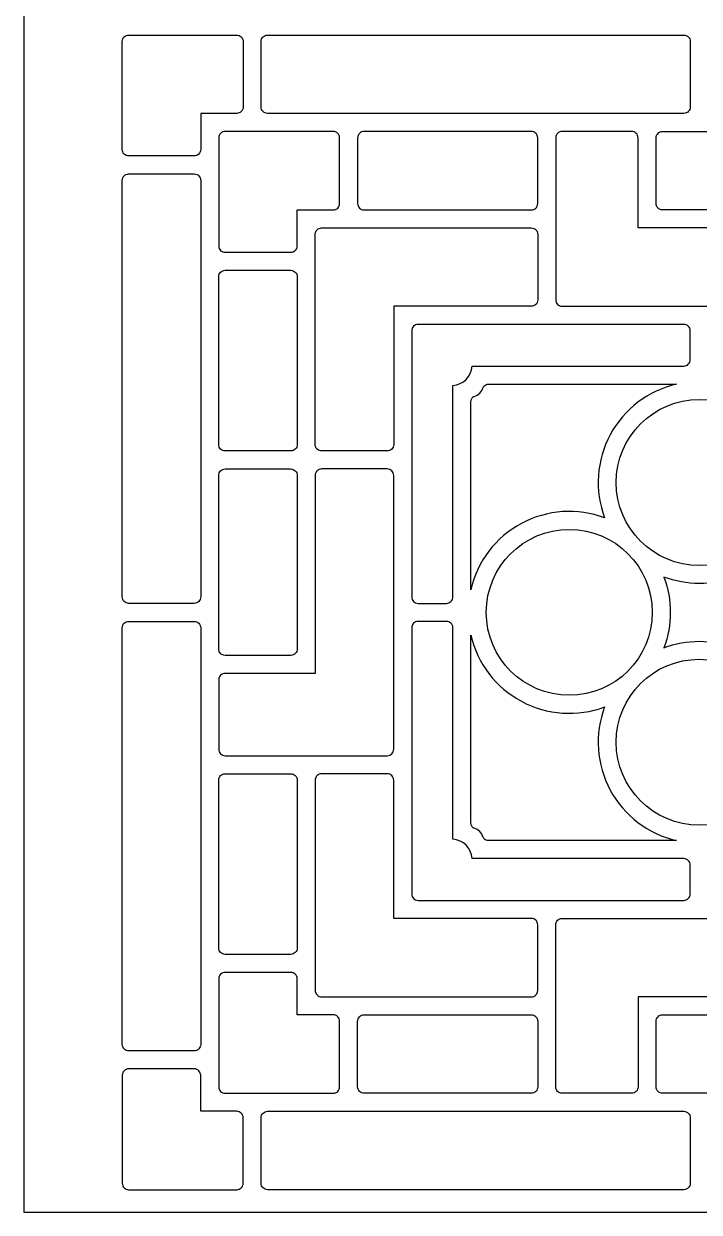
# Model space of a CAD drawing. Header units: centimetres. Extents: x -8.1 to 9.1, y -21.8 to 23.5.
# Drawn here: x -8.11 to 0.51, y -21.78 to -6.6 of the extents above; entities that cross this region are included whole.
import ezdxf

# ---------------------------------------------------------------- set-up
doc = ezdxf.new("R2010")
doc.units = ezdxf.units.CM
doc.header["$MEASUREMENT"] = 0
doc.layers.add('layer 1', color=7, linetype='Continuous')

msp = doc.modelspace()

# ---------------------------------------------------------------- linework, layer by layer
at = {"layer": 'layer 1', "color": 242}
for points, knots in [([(-8.11157, -21.78177), (-8.11157, -21.78177), (-8.11157, 23.49691), (-8.11157, 23.49691), (-8.11157, 23.49691), (-8.11157, 23.49691), (9.13276, 23.49691), (9.13276, 23.49691), (9.13276, 23.49691), (9.13276, 23.49691), (9.13276, -21.78177), (9.13276, -21.78177), (9.13276, -21.78177), (9.13276, -21.78177), (-8.11157, -21.78177), (-8.11157, -21.78177)], [0, 0, 0, 0, 0.2, 0.2, 0.2, 0.2, 0.4, 0.4, 0.4, 0.4, 0.6, 0.6, 0.6, 0.6, 1, 1, 1, 1]), ([(-6.85519, -6.82847), (-6.85519, -6.82847), (-6.85519, -8.20802), (-6.85519, -8.20802), (-6.85519, -8.20802), (-6.85519, -8.2298), (-6.84654, -8.25068), (-6.83114, -8.26608), (-6.83114, -8.26608), (-6.81574, -8.28148), (-6.79486, -8.29013), (-6.77308, -8.29013), (-6.77308, -8.29013), (-6.77308, -8.29013), (-5.9355, -8.29013), (-5.9355, -8.29013), (-5.9355, -8.29013), (-5.91372, -8.29013), (-5.89283, -8.28148), (-5.87743, -8.26608), (-5.87743, -8.26608), (-5.86203, -8.25068), (-5.85338, -8.2298), (-5.85338, -8.20802), (-5.85338, -8.20802), (-5.85338, -8.20802), (-5.85338, -7.74817), (-5.85338, -7.74817), (-5.85338, -7.74817), (-5.85338, -7.74817), (-5.39353, -7.74817), (-5.39353, -7.74817), (-5.39353, -7.74817), (-5.37175, -7.74817), (-5.35087, -7.73952), (-5.33547, -7.72412), (-5.33547, -7.72412), (-5.32007, -7.70872), (-5.31142, -7.68783), (-5.31142, -7.66605), (-5.31142, -7.66605), (-5.31142, -7.66605), (-5.31142, -6.82847), (-5.31142, -6.82847), (-5.31142, -6.82847), (-5.31142, -6.80669), (-5.32007, -6.78581), (-5.33547, -6.77041), (-5.33547, -6.77041), (-5.35087, -6.75501), (-5.37175, -6.74636), (-5.39353, -6.74636), (-5.39353, -6.74636), (-5.39353, -6.74636), (-6.77308, -6.74636), (-6.77308, -6.74636), (-6.77308, -6.74636), (-6.79486, -6.74636), (-6.81574, -6.75501), (-6.83114, -6.77041), (-6.83114, -6.77041), (-6.84654, -6.78581), (-6.85519, -6.80669), (-6.85519, -6.82847)], [0, 0, 0, 0, 0.05882353, 0.05882353, 0.05882353, 0.05882353, 0.11764706, 0.11764706, 0.11764706, 0.11764706, 0.17647059, 0.17647059, 0.17647059, 0.17647059, 0.23529412, 0.23529412, 0.23529412, 0.23529412, 0.29411765, 0.29411765, 0.29411765, 0.29411765, 0.35294118, 0.35294118, 0.35294118, 0.35294118, 0.41176471, 0.41176471, 0.41176471, 0.41176471, 0.47058824, 0.47058824, 0.47058824, 0.47058824, 0.52941176, 0.52941176, 0.52941176, 0.52941176, 0.58823529, 0.58823529, 0.58823529, 0.58823529, 0.64705882, 0.64705882, 0.64705882, 0.64705882, 0.70588235, 0.70588235, 0.70588235, 0.70588235, 0.76470588, 0.76470588, 0.76470588, 0.76470588, 0.82352941, 0.82352941, 0.82352941, 0.82352941, 0.88235294, 0.88235294, 0.88235294, 0.88235294, 1, 1, 1, 1]), ([(-5.08149, -6.82847), (-5.08149, -6.82847), (-5.08149, -7.66605), (-5.08149, -7.66605), (-5.08149, -7.66605), (-5.08149, -7.68783), (-5.07284, -7.70872), (-5.05744, -7.72412), (-5.05744, -7.72412), (-5.04204, -7.73952), (-5.02115, -7.74817), (-4.99938, -7.74817), (-4.99938, -7.74817), (-4.99938, -7.74817), (0.31352, -7.74817), (0.31352, -7.74817), (0.31352, -7.74817), (0.3353, -7.74817), (0.35618, -7.73952), (0.37158, -7.72412), (0.37158, -7.72412), (0.38698, -7.70872), (0.39564, -7.68783), (0.39564, -7.66605), (0.39564, -7.66605), (0.39564, -7.66605), (0.39564, -6.82847), (0.39564, -6.82847), (0.39564, -6.82847), (0.39564, -6.80669), (0.38698, -6.78581), (0.37158, -6.77041), (0.37158, -6.77041), (0.35618, -6.75501), (0.3353, -6.74636), (0.31352, -6.74636), (0.31352, -6.74636), (0.31352, -6.74636), (-4.99938, -6.74636), (-4.99938, -6.74636), (-4.99938, -6.74636), (-5.02115, -6.74636), (-5.04204, -6.75501), (-5.05744, -6.77041), (-5.05744, -6.77041), (-5.07284, -6.78581), (-5.08149, -6.80669), (-5.08149, -6.82847)], [0, 0, 0, 0, 0.07692308, 0.07692308, 0.07692308, 0.07692308, 0.15384615, 0.15384615, 0.15384615, 0.15384615, 0.23076923, 0.23076923, 0.23076923, 0.23076923, 0.30769231, 0.30769231, 0.30769231, 0.30769231, 0.38461538, 0.38461538, 0.38461538, 0.38461538, 0.46153846, 0.46153846, 0.46153846, 0.46153846, 0.53846154, 0.53846154, 0.53846154, 0.53846154, 0.61538462, 0.61538462, 0.61538462, 0.61538462, 0.69230769, 0.69230769, 0.69230769, 0.69230769, 0.76923077, 0.76923077, 0.76923077, 0.76923077, 0.84615385, 0.84615385, 0.84615385, 0.84615385, 1, 1, 1, 1]), ([(-4.16179, -8.97991), (-4.16179, -8.97991), (-4.62164, -8.97991), (-4.62164, -8.97991), (-4.62164, -8.97991), (-4.62164, -8.97991), (-4.62164, -9.43976), (-4.62164, -9.43976), (-4.62164, -9.43976), (-4.62164, -9.46153), (-4.63029, -9.48242), (-4.64569, -9.49782), (-4.64569, -9.49782), (-4.66109, -9.51322), (-4.68198, -9.52187), (-4.70376, -9.52187), (-4.70376, -9.52187), (-4.70376, -9.52187), (-5.54134, -9.52187), (-5.54134, -9.52187), (-5.54134, -9.52187), (-5.56312, -9.52187), (-5.58401, -9.51322), (-5.5994, -9.49782), (-5.5994, -9.49782), (-5.6148, -9.48242), (-5.62346, -9.46153), (-5.62346, -9.43976), (-5.62346, -9.43976), (-5.62346, -9.43976), (-5.62346, -8.06021), (-5.62346, -8.06021), (-5.62346, -8.06021), (-5.62346, -8.03843), (-5.6148, -8.01754), (-5.5994, -8.00214), (-5.5994, -8.00214), (-5.58401, -7.98674), (-5.56312, -7.97809), (-5.54134, -7.97809), (-5.54134, -7.97809), (-5.54134, -7.97809), (-4.16179, -7.97809), (-4.16179, -7.97809), (-4.16179, -7.97809), (-4.14001, -7.97809), (-4.11913, -7.98674), (-4.10373, -8.00214), (-4.10373, -8.00214), (-4.08833, -8.01754), (-4.07968, -8.03843), (-4.07968, -8.06021), (-4.07968, -8.06021), (-4.07968, -8.06021), (-4.07968, -8.89779), (-4.07968, -8.89779), (-4.07968, -8.89779), (-4.07968, -8.91957), (-4.08833, -8.94045), (-4.10373, -8.95585), (-4.10373, -8.95585), (-4.11913, -8.97125), (-4.14001, -8.97991), (-4.16179, -8.97991)], [0, 0, 0, 0, 0.05882353, 0.05882353, 0.05882353, 0.05882353, 0.11764706, 0.11764706, 0.11764706, 0.11764706, 0.17647059, 0.17647059, 0.17647059, 0.17647059, 0.23529412, 0.23529412, 0.23529412, 0.23529412, 0.29411765, 0.29411765, 0.29411765, 0.29411765, 0.35294118, 0.35294118, 0.35294118, 0.35294118, 0.41176471, 0.41176471, 0.41176471, 0.41176471, 0.47058824, 0.47058824, 0.47058824, 0.47058824, 0.52941176, 0.52941176, 0.52941176, 0.52941176, 0.58823529, 0.58823529, 0.58823529, 0.58823529, 0.64705882, 0.64705882, 0.64705882, 0.64705882, 0.70588235, 0.70588235, 0.70588235, 0.70588235, 0.76470588, 0.76470588, 0.76470588, 0.76470588, 0.82352941, 0.82352941, 0.82352941, 0.82352941, 0.88235294, 0.88235294, 0.88235294, 0.88235294, 1, 1, 1, 1]), ([(-1.55051, -8.89779), (-1.55051, -8.91957), (-1.55916, -8.94045), (-1.57456, -8.95585), (-1.57456, -8.95585), (-1.58996, -8.97125), (-1.61085, -8.97991), (-1.63263, -8.97991), (-1.63263, -8.97991), (-1.63263, -8.97991), (-3.76764, -8.97991), (-3.76764, -8.97991), (-3.76764, -8.97991), (-3.78942, -8.97991), (-3.8103, -8.97125), (-3.8257, -8.95585), (-3.8257, -8.95585), (-3.8411, -8.94045), (-3.84975, -8.91957), (-3.84975, -8.89779), (-3.84975, -8.89779), (-3.84975, -8.89779), (-3.84975, -8.06021), (-3.84975, -8.06021), (-3.84975, -8.06021), (-3.84975, -8.03843), (-3.8411, -8.01754), (-3.8257, -8.00214), (-3.8257, -8.00214), (-3.8103, -7.98674), (-3.78942, -7.97809), (-3.76764, -7.97809), (-3.76764, -7.97809), (-3.76764, -7.97809), (-1.63263, -7.97809), (-1.63263, -7.97809), (-1.63263, -7.97809), (-1.61085, -7.97809), (-1.58996, -7.98674), (-1.57456, -8.00214), (-1.57456, -8.00214), (-1.55916, -8.01754), (-1.55051, -8.03843), (-1.55051, -8.06021), (-1.55051, -8.06021), (-1.55051, -8.06021), (-1.55051, -8.89779), (-1.55051, -8.89779)], [0, 0, 0, 0, 0.07692308, 0.07692308, 0.07692308, 0.07692308, 0.15384615, 0.15384615, 0.15384615, 0.15384615, 0.23076923, 0.23076923, 0.23076923, 0.23076923, 0.30769231, 0.30769231, 0.30769231, 0.30769231, 0.38461538, 0.38461538, 0.38461538, 0.38461538, 0.46153846, 0.46153846, 0.46153846, 0.46153846, 0.53846154, 0.53846154, 0.53846154, 0.53846154, 0.61538462, 0.61538462, 0.61538462, 0.61538462, 0.69230769, 0.69230769, 0.69230769, 0.69230769, 0.76923077, 0.76923077, 0.76923077, 0.76923077, 0.84615385, 0.84615385, 0.84615385, 0.84615385, 1, 1, 1, 1]), ([(2.25967, -9.20983), (2.28144, -9.20983), (2.30233, -9.21848), (2.31773, -9.23388), (2.31773, -9.23388), (2.33313, -9.24928), (2.34178, -9.27017), (2.34178, -9.29195), (2.34178, -9.29195), (2.34178, -9.29195), (2.34178, -10.12953), (2.34178, -10.12953), (2.34178, -10.12953), (2.34178, -10.15131), (2.33313, -10.17219), (2.31773, -10.18759), (2.31773, -10.18759), (2.30233, -10.20299), (2.28144, -10.21164), (2.25967, -10.21164), (2.25967, -10.21164), (2.25967, -10.21164), (-1.23847, -10.21164), (-1.23847, -10.21164), (-1.23847, -10.21164), (-1.26025, -10.21164), (-1.28114, -10.20299), (-1.29653, -10.18759), (-1.29653, -10.18759), (-1.31193, -10.17219), (-1.32059, -10.15131), (-1.32059, -10.12953), (-1.32059, -10.12953), (-1.32059, -10.12953), (-1.32059, -8.06021), (-1.32059, -8.06021), (-1.32059, -8.06021), (-1.32059, -8.03843), (-1.31193, -8.01754), (-1.29653, -8.00214), (-1.29653, -8.00214), (-1.28114, -7.98674), (-1.26025, -7.97809), (-1.23847, -7.97809), (-1.23847, -7.97809), (-1.23847, -7.97809), (-0.35162, -7.97809), (-0.35162, -7.97809), (-0.35162, -7.97809), (-0.32984, -7.97809), (-0.30895, -7.98674), (-0.29355, -8.00214), (-0.29355, -8.00214), (-0.27815, -8.01754), (-0.2695, -8.03843), (-0.2695, -8.06021), (-0.2695, -8.06021), (-0.2695, -8.06021), (-0.2695, -9.20983), (-0.2695, -9.20983), (-0.2695, -9.20983), (-0.2695, -9.20983), (2.25967, -9.20983), (2.25967, -9.20983)], [0, 0, 0, 0, 0.05882353, 0.05882353, 0.05882353, 0.05882353, 0.11764706, 0.11764706, 0.11764706, 0.11764706, 0.17647059, 0.17647059, 0.17647059, 0.17647059, 0.23529412, 0.23529412, 0.23529412, 0.23529412, 0.29411765, 0.29411765, 0.29411765, 0.29411765, 0.35294118, 0.35294118, 0.35294118, 0.35294118, 0.41176471, 0.41176471, 0.41176471, 0.41176471, 0.47058824, 0.47058824, 0.47058824, 0.47058824, 0.52941176, 0.52941176, 0.52941176, 0.52941176, 0.58823529, 0.58823529, 0.58823529, 0.58823529, 0.64705882, 0.64705882, 0.64705882, 0.64705882, 0.70588235, 0.70588235, 0.70588235, 0.70588235, 0.76470588, 0.76470588, 0.76470588, 0.76470588, 0.82352941, 0.82352941, 0.82352941, 0.82352941, 0.88235294, 0.88235294, 0.88235294, 0.88235294, 1, 1, 1, 1]), ([(0.04254, -7.97809), (0.02076, -7.97809), (-0.00013, -7.98674), (-0.01553, -8.00214), (-0.01553, -8.00214), (-0.03093, -8.01754), (-0.03958, -8.03843), (-0.03958, -8.06021), (-0.03958, -8.06021), (-0.03958, -8.06021), (-0.03958, -8.89779), (-0.03958, -8.89779), (-0.03958, -8.89779), (-0.03958, -8.91957), (-0.03093, -8.94045), (-0.01553, -8.95585), (-0.01553, -8.95585), (-0.00013, -8.97125), (0.02076, -8.97991), (0.04254, -8.97991), (0.04254, -8.97991), (0.04254, -8.97991), (2.25967, -8.97991), (2.25967, -8.97991), (2.25967, -8.97991), (2.28144, -8.97991), (2.30233, -8.97125), (2.31773, -8.95585), (2.31773, -8.95585), (2.33313, -8.94045), (2.34178, -8.91957), (2.34178, -8.89779), (2.34178, -8.89779), (2.34178, -8.89779), (2.34178, -8.06021), (2.34178, -8.06021), (2.34178, -8.06021), (2.34178, -8.03843), (2.33313, -8.01754), (2.31773, -8.00214), (2.31773, -8.00214), (2.30233, -7.98674), (2.28144, -7.97809), (2.25967, -7.97809), (2.25967, -7.97809), (2.25967, -7.97809), (0.04254, -7.97809), (0.04254, -7.97809)], [0, 0, 0, 0, 0.07692308, 0.07692308, 0.07692308, 0.07692308, 0.15384615, 0.15384615, 0.15384615, 0.15384615, 0.23076923, 0.23076923, 0.23076923, 0.23076923, 0.30769231, 0.30769231, 0.30769231, 0.30769231, 0.38461538, 0.38461538, 0.38461538, 0.38461538, 0.46153846, 0.46153846, 0.46153846, 0.46153846, 0.53846154, 0.53846154, 0.53846154, 0.53846154, 0.61538462, 0.61538462, 0.61538462, 0.61538462, 0.69230769, 0.69230769, 0.69230769, 0.69230769, 0.76923077, 0.76923077, 0.76923077, 0.76923077, 0.84615385, 0.84615385, 0.84615385, 0.84615385, 1, 1, 1, 1]), ([(-6.85519, -13.92328), (-6.85519, -13.94506), (-6.84654, -13.96594), (-6.83114, -13.98134), (-6.83114, -13.98134), (-6.81574, -13.99674), (-6.79486, -14.0054), (-6.77308, -14.0054), (-6.77308, -14.0054), (-6.77308, -14.0054), (-5.9355, -14.0054), (-5.9355, -14.0054), (-5.9355, -14.0054), (-5.91372, -14.0054), (-5.89283, -13.99674), (-5.87743, -13.98134), (-5.87743, -13.98134), (-5.86203, -13.96594), (-5.85338, -13.94506), (-5.85338, -13.92328), (-5.85338, -13.92328), (-5.85338, -13.92328), (-5.85338, -8.60217), (-5.85338, -8.60217), (-5.85338, -8.60217), (-5.85338, -8.58039), (-5.86203, -8.55951), (-5.87743, -8.54411), (-5.87743, -8.54411), (-5.89283, -8.52871), (-5.91372, -8.52006), (-5.9355, -8.52006), (-5.9355, -8.52006), (-5.9355, -8.52006), (-6.77308, -8.52006), (-6.77308, -8.52006), (-6.77308, -8.52006), (-6.79486, -8.52006), (-6.81574, -8.52871), (-6.83114, -8.54411), (-6.83114, -8.54411), (-6.84654, -8.55951), (-6.85519, -8.58039), (-6.85519, -8.60217), (-6.85519, -8.60217), (-6.85519, -8.60217), (-6.85519, -13.92328), (-6.85519, -13.92328)], [0, 0, 0, 0, 0.07692308, 0.07692308, 0.07692308, 0.07692308, 0.15384615, 0.15384615, 0.15384615, 0.15384615, 0.23076923, 0.23076923, 0.23076923, 0.23076923, 0.30769231, 0.30769231, 0.30769231, 0.30769231, 0.38461538, 0.38461538, 0.38461538, 0.38461538, 0.46153846, 0.46153846, 0.46153846, 0.46153846, 0.53846154, 0.53846154, 0.53846154, 0.53846154, 0.61538462, 0.61538462, 0.61538462, 0.61538462, 0.69230769, 0.69230769, 0.69230769, 0.69230769, 0.76923077, 0.76923077, 0.76923077, 0.76923077, 0.84615385, 0.84615385, 0.84615385, 0.84615385, 1, 1, 1, 1]), ([(-1.63263, -9.20983), (-1.63263, -9.20983), (-4.3096, -9.20983), (-4.3096, -9.20983), (-4.3096, -9.20983), (-4.33138, -9.20983), (-4.35227, -9.21848), (-4.36767, -9.23388), (-4.36767, -9.23388), (-4.38307, -9.24928), (-4.39172, -9.27017), (-4.39172, -9.29195), (-4.39172, -9.29195), (-4.39172, -9.29195), (-4.39172, -11.97713), (-4.39172, -11.97713), (-4.39172, -11.97713), (-4.39172, -11.99891), (-4.38307, -12.0198), (-4.36767, -12.0352), (-4.36767, -12.0352), (-4.35227, -12.0506), (-4.33138, -12.05925), (-4.3096, -12.05925), (-4.3096, -12.05925), (-4.3096, -12.05925), (-3.47202, -12.05925), (-3.47202, -12.05925), (-3.47202, -12.05925), (-3.45024, -12.05925), (-3.42936, -12.0506), (-3.41396, -12.0352), (-3.41396, -12.0352), (-3.39856, -12.0198), (-3.3899, -11.99891), (-3.3899, -11.97713), (-3.3899, -11.97713), (-3.3899, -11.97713), (-3.3899, -10.21164), (-3.3899, -10.21164), (-3.3899, -10.21164), (-3.3899, -10.21164), (-1.63263, -10.21164), (-1.63263, -10.21164), (-1.63263, -10.21164), (-1.61085, -10.21164), (-1.58996, -10.20299), (-1.57456, -10.18759), (-1.57456, -10.18759), (-1.55916, -10.17219), (-1.55051, -10.15131), (-1.55051, -10.12953), (-1.55051, -10.12953), (-1.55051, -10.12953), (-1.55051, -9.29195), (-1.55051, -9.29195), (-1.55051, -9.29195), (-1.55051, -9.27017), (-1.55916, -9.24928), (-1.57456, -9.23388), (-1.57456, -9.23388), (-1.58996, -9.21848), (-1.61085, -9.20983), (-1.63263, -9.20983)], [0, 0, 0, 0, 0.05882353, 0.05882353, 0.05882353, 0.05882353, 0.11764706, 0.11764706, 0.11764706, 0.11764706, 0.17647059, 0.17647059, 0.17647059, 0.17647059, 0.23529412, 0.23529412, 0.23529412, 0.23529412, 0.29411765, 0.29411765, 0.29411765, 0.29411765, 0.35294118, 0.35294118, 0.35294118, 0.35294118, 0.41176471, 0.41176471, 0.41176471, 0.41176471, 0.47058824, 0.47058824, 0.47058824, 0.47058824, 0.52941176, 0.52941176, 0.52941176, 0.52941176, 0.58823529, 0.58823529, 0.58823529, 0.58823529, 0.64705882, 0.64705882, 0.64705882, 0.64705882, 0.70588235, 0.70588235, 0.70588235, 0.70588235, 0.76470588, 0.76470588, 0.76470588, 0.76470588, 0.82352941, 0.82352941, 0.82352941, 0.82352941, 0.88235294, 0.88235294, 0.88235294, 0.88235294, 1, 1, 1, 1]), ([(-5.54134, -9.7518), (-5.56312, -9.7518), (-5.58401, -9.76045), (-5.5994, -9.77585), (-5.5994, -9.77585), (-5.6148, -9.79125), (-5.62346, -9.81213), (-5.62346, -9.83391), (-5.62346, -9.83391), (-5.62346, -9.83391), (-5.62346, -11.97713), (-5.62346, -11.97713), (-5.62346, -11.97713), (-5.62346, -11.99891), (-5.6148, -12.0198), (-5.5994, -12.0352), (-5.5994, -12.0352), (-5.58401, -12.0506), (-5.56312, -12.05925), (-5.54134, -12.05925), (-5.54134, -12.05925), (-5.54134, -12.05925), (-4.70376, -12.05925), (-4.70376, -12.05925), (-4.70376, -12.05925), (-4.68198, -12.05925), (-4.66109, -12.0506), (-4.64569, -12.0352), (-4.64569, -12.0352), (-4.63029, -12.0198), (-4.62164, -11.99891), (-4.62164, -11.97713), (-4.62164, -11.97713), (-4.62164, -11.97713), (-4.62164, -9.83391), (-4.62164, -9.83391), (-4.62164, -9.83391), (-4.62164, -9.81213), (-4.63029, -9.79125), (-4.64569, -9.77585), (-4.64569, -9.77585), (-4.66109, -9.76045), (-4.68198, -9.7518), (-4.70376, -9.7518), (-4.70376, -9.7518), (-4.70376, -9.7518), (-5.54134, -9.7518), (-5.54134, -9.7518)], [0, 0, 0, 0, 0.07692308, 0.07692308, 0.07692308, 0.07692308, 0.15384615, 0.15384615, 0.15384615, 0.15384615, 0.23076923, 0.23076923, 0.23076923, 0.23076923, 0.30769231, 0.30769231, 0.30769231, 0.30769231, 0.38461538, 0.38461538, 0.38461538, 0.38461538, 0.46153846, 0.46153846, 0.46153846, 0.46153846, 0.53846154, 0.53846154, 0.53846154, 0.53846154, 0.61538462, 0.61538462, 0.61538462, 0.61538462, 0.69230769, 0.69230769, 0.69230769, 0.69230769, 0.76923077, 0.76923077, 0.76923077, 0.76923077, 0.84615385, 0.84615385, 0.84615385, 0.84615385, 1, 1, 1, 1]), ([(-2.63444, -11.22167), (-2.63444, -11.22167), (-2.63444, -13.92328), (-2.63444, -13.92328), (-2.63444, -13.92328), (-2.63444, -13.94506), (-2.64309, -13.96594), (-2.65849, -13.98134), (-2.65849, -13.98134), (-2.67389, -13.99674), (-2.69478, -14.0054), (-2.71655, -14.0054), (-2.71655, -14.0054), (-2.71655, -14.0054), (-3.07786, -14.0054), (-3.07786, -14.0054), (-3.07786, -14.0054), (-3.09964, -14.0054), (-3.12053, -13.99674), (-3.13593, -13.98134), (-3.13593, -13.98134), (-3.15133, -13.96594), (-3.15998, -13.94506), (-3.15998, -13.92328), (-3.15998, -13.92328), (-3.15998, -13.92328), (-3.15998, -10.52368), (-3.15998, -10.52368), (-3.15998, -10.52368), (-3.15998, -10.50191), (-3.15133, -10.48102), (-3.13593, -10.46562), (-3.13593, -10.46562), (-3.12053, -10.45022), (-3.09964, -10.44157), (-3.07786, -10.44157), (-3.07786, -10.44157), (-3.07786, -10.44157), (0.31352, -10.44157), (0.31352, -10.44157), (0.31352, -10.44157), (0.3353, -10.44157), (0.35618, -10.45022), (0.37158, -10.46562), (0.37158, -10.46562), (0.38698, -10.48102), (0.39564, -10.50191), (0.39564, -10.52368), (0.39564, -10.52368), (0.39564, -10.52368), (0.39564, -10.89321), (0.39564, -10.89321), (0.39564, -10.89321), (0.39564, -10.91498), (0.38698, -10.93587), (0.37158, -10.95127), (0.37158, -10.95127), (0.35618, -10.96667), (0.3353, -10.97532), (0.31352, -10.97532), (0.31352, -10.97532), (0.31352, -10.97532), (-2.38809, -10.97532), (-2.38809, -10.97532), (-2.38809, -10.97532), (-2.39659, -11.10769), (-2.50207, -11.21317), (-2.63444, -11.22167)], [0, 0, 0, 0, 0.05555556, 0.05555556, 0.05555556, 0.05555556, 0.11111111, 0.11111111, 0.11111111, 0.11111111, 0.16666667, 0.16666667, 0.16666667, 0.16666667, 0.22222222, 0.22222222, 0.22222222, 0.22222222, 0.27777778, 0.27777778, 0.27777778, 0.27777778, 0.33333333, 0.33333333, 0.33333333, 0.33333333, 0.38888889, 0.38888889, 0.38888889, 0.38888889, 0.44444444, 0.44444444, 0.44444444, 0.44444444, 0.5, 0.5, 0.5, 0.5, 0.55555556, 0.55555556, 0.55555556, 0.55555556, 0.61111111, 0.61111111, 0.61111111, 0.61111111, 0.66666667, 0.66666667, 0.66666667, 0.66666667, 0.72222222, 0.72222222, 0.72222222, 0.72222222, 0.77777778, 0.77777778, 0.77777778, 0.77777778, 0.83333333, 0.83333333, 0.83333333, 0.83333333, 0.88888889, 0.88888889, 0.88888889, 0.88888889, 1, 1, 1, 1]), ([(-2.36307, -11.36217), (-2.36803, -11.36345), (-2.37261, -11.36587), (-2.37646, -11.36924), (-2.37646, -11.36924), (-2.39429, -11.38483), (-2.40451, -11.40736), (-2.40451, -11.43105), (-2.40451, -11.43105), (-2.40451, -11.43105), (-2.40451, -13.8312), (-2.40451, -13.8312), (-2.40451, -13.8312), (-2.32123, -13.46934), (-2.08598, -13.16097), (-1.75899, -12.98504), (-1.75899, -12.98504), (-1.432, -12.8091), (-1.04503, -12.7827), (-0.69717, -12.91259), (-0.69717, -12.91259), (-0.82706, -12.56473), (-0.80066, -12.17776), (-0.62472, -11.85077), (-0.62472, -11.85077), (-0.44879, -11.52378), (-0.14042, -11.28853), (0.22144, -11.20525), (0.22144, -11.20525), (0.22144, -11.20525), (-2.17871, -11.20525), (-2.17871, -11.20525), (-2.17871, -11.20525), (-2.2024, -11.20525), (-2.22493, -11.21547), (-2.24052, -11.2333), (-2.24052, -11.2333), (-2.24389, -11.23715), (-2.24631, -11.24173), (-2.24759, -11.24669), (-2.24759, -11.24669), (-2.26226, -11.3033), (-2.30646, -11.3475), (-2.36307, -11.36217)], [0, 0, 0, 0, 0.08333333, 0.08333333, 0.08333333, 0.08333333, 0.16666667, 0.16666667, 0.16666667, 0.16666667, 0.25, 0.25, 0.25, 0.25, 0.33333333, 0.33333333, 0.33333333, 0.33333333, 0.41666667, 0.41666667, 0.41666667, 0.41666667, 0.5, 0.5, 0.5, 0.5, 0.58333333, 0.58333333, 0.58333333, 0.58333333, 0.66666667, 0.66666667, 0.66666667, 0.66666667, 0.75, 0.75, 0.75, 0.75, 0.83333333, 0.83333333, 0.83333333, 0.83333333, 1, 1, 1, 1]), ([(1.56989, -12.46162), (1.56989, -11.87659), (1.09563, -11.40232), (0.5106, -11.40232), (0.5106, -11.40232), (-0.07443, -11.40232), (-0.54869, -11.87658), (-0.5487, -12.46161), (-0.5487, -12.46161), (-0.5487, -13.04665), (-0.07444, -13.52091), (0.51059, -13.52091), (0.51059, -13.52091), (1.09563, -13.52091), (1.56989, -13.04666), (1.56989, -12.46162)], [0, 0, 0, 0, 0.2, 0.2, 0.2, 0.2, 0.4, 0.4, 0.4, 0.4, 0.6, 0.6, 0.6, 0.6, 1, 1, 1, 1]), ([(-5.62346, -14.58842), (-5.62346, -14.6102), (-5.6148, -14.63108), (-5.5994, -14.64648), (-5.5994, -14.64648), (-5.58401, -14.66188), (-5.56312, -14.67053), (-5.54134, -14.67053), (-5.54134, -14.67053), (-5.54134, -14.67053), (-4.70376, -14.67053), (-4.70376, -14.67053), (-4.70376, -14.67053), (-4.68198, -14.67053), (-4.66109, -14.66188), (-4.64569, -14.64648), (-4.64569, -14.64648), (-4.63029, -14.63108), (-4.62164, -14.6102), (-4.62164, -14.58842), (-4.62164, -14.58842), (-4.62164, -14.58842), (-4.62164, -12.37129), (-4.62164, -12.37129), (-4.62164, -12.37129), (-4.62164, -12.34951), (-4.63029, -12.32862), (-4.64569, -12.31322), (-4.64569, -12.31322), (-4.66109, -12.29783), (-4.68198, -12.28917), (-4.70376, -12.28917), (-4.70376, -12.28917), (-4.70376, -12.28917), (-5.54134, -12.28917), (-5.54134, -12.28917), (-5.54134, -12.28917), (-5.56312, -12.28917), (-5.58401, -12.29783), (-5.5994, -12.31322), (-5.5994, -12.31322), (-5.6148, -12.32862), (-5.62346, -12.34951), (-5.62346, -12.37129), (-5.62346, -12.37129), (-5.62346, -12.37129), (-5.62346, -14.58842), (-5.62346, -14.58842)], [0, 0, 0, 0, 0.07692308, 0.07692308, 0.07692308, 0.07692308, 0.15384615, 0.15384615, 0.15384615, 0.15384615, 0.23076923, 0.23076923, 0.23076923, 0.23076923, 0.30769231, 0.30769231, 0.30769231, 0.30769231, 0.38461538, 0.38461538, 0.38461538, 0.38461538, 0.46153846, 0.46153846, 0.46153846, 0.46153846, 0.53846154, 0.53846154, 0.53846154, 0.53846154, 0.61538462, 0.61538462, 0.61538462, 0.61538462, 0.69230769, 0.69230769, 0.69230769, 0.69230769, 0.76923077, 0.76923077, 0.76923077, 0.76923077, 0.84615385, 0.84615385, 0.84615385, 0.84615385, 1, 1, 1, 1]), ([(-3.47202, -15.95154), (-3.47202, -15.95154), (-5.54134, -15.95154), (-5.54134, -15.95154), (-5.54134, -15.95154), (-5.56312, -15.95154), (-5.58401, -15.94289), (-5.5994, -15.92749), (-5.5994, -15.92749), (-5.6148, -15.91209), (-5.62346, -15.8912), (-5.62346, -15.86943), (-5.62346, -15.86943), (-5.62346, -15.86943), (-5.62346, -14.98257), (-5.62346, -14.98257), (-5.62346, -14.98257), (-5.62346, -14.9608), (-5.6148, -14.93991), (-5.5994, -14.92451), (-5.5994, -14.92451), (-5.58401, -14.90911), (-5.56312, -14.90046), (-5.54134, -14.90046), (-5.54134, -14.90046), (-5.54134, -14.90046), (-4.39172, -14.90046), (-4.39172, -14.90046), (-4.39172, -14.90046), (-4.39172, -14.90046), (-4.39172, -12.37129), (-4.39172, -12.37129), (-4.39172, -12.37129), (-4.39172, -12.34951), (-4.38307, -12.32862), (-4.36767, -12.31322), (-4.36767, -12.31322), (-4.35227, -12.29783), (-4.33138, -12.28917), (-4.3096, -12.28917), (-4.3096, -12.28917), (-4.3096, -12.28917), (-3.47202, -12.28917), (-3.47202, -12.28917), (-3.47202, -12.28917), (-3.45024, -12.28917), (-3.42936, -12.29783), (-3.41396, -12.31322), (-3.41396, -12.31322), (-3.39856, -12.32862), (-3.3899, -12.34951), (-3.3899, -12.37129), (-3.3899, -12.37129), (-3.3899, -12.37129), (-3.3899, -15.86943), (-3.3899, -15.86943), (-3.3899, -15.86943), (-3.3899, -15.8912), (-3.39856, -15.91209), (-3.41396, -15.92749), (-3.41396, -15.92749), (-3.42936, -15.94289), (-3.45024, -15.95154), (-3.47202, -15.95154)], [0, 0, 0, 0, 0.05882353, 0.05882353, 0.05882353, 0.05882353, 0.11764706, 0.11764706, 0.11764706, 0.11764706, 0.17647059, 0.17647059, 0.17647059, 0.17647059, 0.23529412, 0.23529412, 0.23529412, 0.23529412, 0.29411765, 0.29411765, 0.29411765, 0.29411765, 0.35294118, 0.35294118, 0.35294118, 0.35294118, 0.41176471, 0.41176471, 0.41176471, 0.41176471, 0.47058824, 0.47058824, 0.47058824, 0.47058824, 0.52941176, 0.52941176, 0.52941176, 0.52941176, 0.58823529, 0.58823529, 0.58823529, 0.58823529, 0.64705882, 0.64705882, 0.64705882, 0.64705882, 0.70588235, 0.70588235, 0.70588235, 0.70588235, 0.76470588, 0.76470588, 0.76470588, 0.76470588, 0.82352941, 0.82352941, 0.82352941, 0.82352941, 0.88235294, 0.88235294, 0.88235294, 0.88235294, 1, 1, 1, 1]), ([(-0.08885, -14.12036), (-0.08885, -13.53533), (-0.56311, -13.06106), (-1.14814, -13.06106), (-1.14814, -13.06106), (-1.73317, -13.06106), (-2.20743, -13.53532), (-2.20744, -14.12035), (-2.20744, -14.12035), (-2.20744, -14.70539), (-1.73318, -15.17965), (-1.14815, -15.17965), (-1.14815, -15.17965), (-0.56311, -15.17965), (-0.08885, -14.7054), (-0.08885, -14.12036)], [0, 0, 0, 0, 0.2, 0.2, 0.2, 0.2, 0.4, 0.4, 0.4, 0.4, 0.6, 0.6, 0.6, 0.6, 1, 1, 1, 1]), ([(0.05963, -13.66939), (0.35047, -13.77799), (0.67073, -13.77799), (0.96157, -13.66939), (0.96157, -13.66939), (0.85297, -13.96023), (0.85297, -14.28049), (0.96157, -14.57133), (0.96157, -14.57133), (0.67073, -14.46273), (0.35047, -14.46273), (0.05963, -14.57133), (0.05963, -14.57133), (0.16823, -14.28049), (0.16823, -13.96023), (0.05963, -13.66939)], [0, 0, 0, 0, 0.2, 0.2, 0.2, 0.2, 0.4, 0.4, 0.4, 0.4, 0.6, 0.6, 0.6, 0.6, 1, 1, 1, 1]), ([(-6.85519, -19.63854), (-6.85519, -19.66032), (-6.84654, -19.68121), (-6.83114, -19.69661), (-6.83114, -19.69661), (-6.81574, -19.71201), (-6.79486, -19.72066), (-6.77308, -19.72066), (-6.77308, -19.72066), (-6.77308, -19.72066), (-5.9355, -19.72066), (-5.9355, -19.72066), (-5.9355, -19.72066), (-5.91372, -19.72066), (-5.89283, -19.71201), (-5.87743, -19.69661), (-5.87743, -19.69661), (-5.86203, -19.68121), (-5.85338, -19.66032), (-5.85338, -19.63854), (-5.85338, -19.63854), (-5.85338, -19.63854), (-5.85338, -14.31744), (-5.85338, -14.31744), (-5.85338, -14.31744), (-5.85338, -14.29566), (-5.86203, -14.27477), (-5.87743, -14.25937), (-5.87743, -14.25937), (-5.89283, -14.24397), (-5.91372, -14.23532), (-5.9355, -14.23532), (-5.9355, -14.23532), (-5.9355, -14.23532), (-6.77308, -14.23532), (-6.77308, -14.23532), (-6.77308, -14.23532), (-6.79486, -14.23532), (-6.81574, -14.24397), (-6.83114, -14.25937), (-6.83114, -14.25937), (-6.84654, -14.27477), (-6.85519, -14.29566), (-6.85519, -14.31744), (-6.85519, -14.31744), (-6.85519, -14.31744), (-6.85519, -19.63854), (-6.85519, -19.63854)], [0, 0, 0, 0, 0.07692308, 0.07692308, 0.07692308, 0.07692308, 0.15384615, 0.15384615, 0.15384615, 0.15384615, 0.23076923, 0.23076923, 0.23076923, 0.23076923, 0.30769231, 0.30769231, 0.30769231, 0.30769231, 0.38461538, 0.38461538, 0.38461538, 0.38461538, 0.46153846, 0.46153846, 0.46153846, 0.46153846, 0.53846154, 0.53846154, 0.53846154, 0.53846154, 0.61538462, 0.61538462, 0.61538462, 0.61538462, 0.69230769, 0.69230769, 0.69230769, 0.69230769, 0.76923077, 0.76923077, 0.76923077, 0.76923077, 0.84615385, 0.84615385, 0.84615385, 0.84615385, 1, 1, 1, 1]), ([(-3.15998, -14.31744), (-3.15998, -14.29566), (-3.15133, -14.27477), (-3.13593, -14.25937), (-3.13593, -14.25937), (-3.12053, -14.24397), (-3.09964, -14.23532), (-3.07786, -14.23532), (-3.07786, -14.23532), (-3.07786, -14.23532), (-2.71655, -14.23532), (-2.71655, -14.23532), (-2.71655, -14.23532), (-2.69478, -14.23532), (-2.67389, -14.24397), (-2.65849, -14.25937), (-2.65849, -14.25937), (-2.64309, -14.27477), (-2.63444, -14.29566), (-2.63444, -14.31744), (-2.63444, -14.31744), (-2.63444, -14.31744), (-2.63444, -17.01905), (-2.63444, -17.01905), (-2.63444, -17.01905), (-2.50207, -17.02755), (-2.39659, -17.13302), (-2.38809, -17.26539), (-2.38809, -17.26539), (-2.38809, -17.26539), (0.31352, -17.26539), (0.31352, -17.26539), (0.31352, -17.26539), (0.3353, -17.26539), (0.35618, -17.27405), (0.37158, -17.28945), (0.37158, -17.28945), (0.38698, -17.30485), (0.39564, -17.32573), (0.39564, -17.34751), (0.39564, -17.34751), (0.39564, -17.34751), (0.39564, -17.71703), (0.39564, -17.71703), (0.39564, -17.71703), (0.39564, -17.73881), (0.38698, -17.7597), (0.37158, -17.7751), (0.37158, -17.7751), (0.35618, -17.7905), (0.3353, -17.79915), (0.31352, -17.79915), (0.31352, -17.79915), (0.31352, -17.79915), (-3.07786, -17.79915), (-3.07786, -17.79915), (-3.07786, -17.79915), (-3.09964, -17.79915), (-3.12053, -17.7905), (-3.13593, -17.7751), (-3.13593, -17.7751), (-3.15133, -17.7597), (-3.15998, -17.73881), (-3.15998, -17.71703), (-3.15998, -17.71703), (-3.15998, -17.71703), (-3.15998, -14.31744), (-3.15998, -14.31744)], [0, 0, 0, 0, 0.05555556, 0.05555556, 0.05555556, 0.05555556, 0.11111111, 0.11111111, 0.11111111, 0.11111111, 0.16666667, 0.16666667, 0.16666667, 0.16666667, 0.22222222, 0.22222222, 0.22222222, 0.22222222, 0.27777778, 0.27777778, 0.27777778, 0.27777778, 0.33333333, 0.33333333, 0.33333333, 0.33333333, 0.38888889, 0.38888889, 0.38888889, 0.38888889, 0.44444444, 0.44444444, 0.44444444, 0.44444444, 0.5, 0.5, 0.5, 0.5, 0.55555556, 0.55555556, 0.55555556, 0.55555556, 0.61111111, 0.61111111, 0.61111111, 0.61111111, 0.66666667, 0.66666667, 0.66666667, 0.66666667, 0.72222222, 0.72222222, 0.72222222, 0.72222222, 0.77777778, 0.77777778, 0.77777778, 0.77777778, 0.83333333, 0.83333333, 0.83333333, 0.83333333, 0.88888889, 0.88888889, 0.88888889, 0.88888889, 1, 1, 1, 1]), ([(-2.24759, -16.99403), (-2.24631, -16.99898), (-2.24389, -17.00357), (-2.24052, -17.00742), (-2.24052, -17.00742), (-2.22493, -17.02524), (-2.2024, -17.03547), (-2.17871, -17.03547), (-2.17871, -17.03547), (-2.17871, -17.03547), (0.22144, -17.03547), (0.22144, -17.03547), (0.22144, -17.03547), (-0.14042, -16.95219), (-0.44879, -16.71693), (-0.62472, -16.38994), (-0.62472, -16.38994), (-0.80066, -16.06295), (-0.82706, -15.67599), (-0.69717, -15.32813), (-0.69717, -15.32813), (-1.04503, -15.45802), (-1.432, -15.43161), (-1.75899, -15.25568), (-1.75899, -15.25568), (-2.08598, -15.07975), (-2.32123, -14.77137), (-2.40451, -14.40952), (-2.40451, -14.40952), (-2.40451, -14.40952), (-2.40451, -16.80967), (-2.40451, -16.80967), (-2.40451, -16.80967), (-2.40451, -16.83335), (-2.39429, -16.85588), (-2.37646, -16.87148), (-2.37646, -16.87148), (-2.37261, -16.87485), (-2.36803, -16.87727), (-2.36307, -16.87855), (-2.36307, -16.87855), (-2.30646, -16.89321), (-2.26226, -16.93742), (-2.24759, -16.99403)], [0, 0, 0, 0, 0.08333333, 0.08333333, 0.08333333, 0.08333333, 0.16666667, 0.16666667, 0.16666667, 0.16666667, 0.25, 0.25, 0.25, 0.25, 0.33333333, 0.33333333, 0.33333333, 0.33333333, 0.41666667, 0.41666667, 0.41666667, 0.41666667, 0.5, 0.5, 0.5, 0.5, 0.58333333, 0.58333333, 0.58333333, 0.58333333, 0.66666667, 0.66666667, 0.66666667, 0.66666667, 0.75, 0.75, 0.75, 0.75, 0.83333333, 0.83333333, 0.83333333, 0.83333333, 1, 1, 1, 1]), ([(1.56989, -15.7791), (1.56989, -15.19407), (1.09563, -14.7198), (0.5106, -14.7198), (0.5106, -14.7198), (-0.07443, -14.7198), (-0.54869, -15.19406), (-0.5487, -15.77909), (-0.5487, -15.77909), (-0.5487, -16.36413), (-0.07444, -16.83839), (0.51059, -16.83839), (0.51059, -16.83839), (1.09563, -16.83839), (1.56989, -16.36414), (1.56989, -15.7791)], [0, 0, 0, 0, 0.2, 0.2, 0.2, 0.2, 0.4, 0.4, 0.4, 0.4, 0.6, 0.6, 0.6, 0.6, 1, 1, 1, 1]), ([(-5.54134, -16.18147), (-5.56312, -16.18147), (-5.58401, -16.19012), (-5.5994, -16.20552), (-5.5994, -16.20552), (-5.6148, -16.22092), (-5.62346, -16.2418), (-5.62346, -16.26358), (-5.62346, -16.26358), (-5.62346, -16.26358), (-5.62346, -18.40681), (-5.62346, -18.40681), (-5.62346, -18.40681), (-5.62346, -18.42858), (-5.6148, -18.44947), (-5.5994, -18.46487), (-5.5994, -18.46487), (-5.58401, -18.48027), (-5.56312, -18.48892), (-5.54134, -18.48892), (-5.54134, -18.48892), (-5.54134, -18.48892), (-4.70376, -18.48892), (-4.70376, -18.48892), (-4.70376, -18.48892), (-4.68198, -18.48892), (-4.66109, -18.48027), (-4.64569, -18.46487), (-4.64569, -18.46487), (-4.63029, -18.44947), (-4.62164, -18.42858), (-4.62164, -18.40681), (-4.62164, -18.40681), (-4.62164, -18.40681), (-4.62164, -16.26358), (-4.62164, -16.26358), (-4.62164, -16.26358), (-4.62164, -16.2418), (-4.63029, -16.22092), (-4.64569, -16.20552), (-4.64569, -16.20552), (-4.66109, -16.19012), (-4.68198, -16.18147), (-4.70376, -16.18147), (-4.70376, -16.18147), (-4.70376, -16.18147), (-5.54134, -16.18147), (-5.54134, -16.18147)], [0, 0, 0, 0, 0.07692308, 0.07692308, 0.07692308, 0.07692308, 0.15384615, 0.15384615, 0.15384615, 0.15384615, 0.23076923, 0.23076923, 0.23076923, 0.23076923, 0.30769231, 0.30769231, 0.30769231, 0.30769231, 0.38461538, 0.38461538, 0.38461538, 0.38461538, 0.46153846, 0.46153846, 0.46153846, 0.46153846, 0.53846154, 0.53846154, 0.53846154, 0.53846154, 0.61538462, 0.61538462, 0.61538462, 0.61538462, 0.69230769, 0.69230769, 0.69230769, 0.69230769, 0.76923077, 0.76923077, 0.76923077, 0.76923077, 0.84615385, 0.84615385, 0.84615385, 0.84615385, 1, 1, 1, 1]), ([(-1.63263, -18.02907), (-1.61085, -18.02907), (-1.58996, -18.03772), (-1.57456, -18.05312), (-1.57456, -18.05312), (-1.55916, -18.06852), (-1.55051, -18.08941), (-1.55051, -18.11119), (-1.55051, -18.11119), (-1.55051, -18.11119), (-1.55051, -18.94877), (-1.55051, -18.94877), (-1.55051, -18.94877), (-1.55051, -18.97055), (-1.55916, -18.99143), (-1.57456, -19.00683), (-1.57456, -19.00683), (-1.58996, -19.02223), (-1.61085, -19.03089), (-1.63263, -19.03089), (-1.63263, -19.03089), (-1.63263, -19.03089), (-4.3096, -19.03089), (-4.3096, -19.03089), (-4.3096, -19.03089), (-4.33138, -19.03089), (-4.35227, -19.02223), (-4.36767, -19.00683), (-4.36767, -19.00683), (-4.38307, -18.99143), (-4.39172, -18.97055), (-4.39172, -18.94877), (-4.39172, -18.94877), (-4.39172, -18.94877), (-4.39172, -16.26358), (-4.39172, -16.26358), (-4.39172, -16.26358), (-4.39172, -16.2418), (-4.38307, -16.22092), (-4.36767, -16.20552), (-4.36767, -16.20552), (-4.35227, -16.19012), (-4.33138, -16.18147), (-4.3096, -16.18147), (-4.3096, -16.18147), (-4.3096, -16.18147), (-3.47202, -16.18147), (-3.47202, -16.18147), (-3.47202, -16.18147), (-3.45024, -16.18147), (-3.42936, -16.19012), (-3.41396, -16.20552), (-3.41396, -16.20552), (-3.39856, -16.22092), (-3.3899, -16.2418), (-3.3899, -16.26358), (-3.3899, -16.26358), (-3.3899, -16.26358), (-3.3899, -18.02907), (-3.3899, -18.02907), (-3.3899, -18.02907), (-3.3899, -18.02907), (-1.63263, -18.02907), (-1.63263, -18.02907)], [0, 0, 0, 0, 0.05882353, 0.05882353, 0.05882353, 0.05882353, 0.11764706, 0.11764706, 0.11764706, 0.11764706, 0.17647059, 0.17647059, 0.17647059, 0.17647059, 0.23529412, 0.23529412, 0.23529412, 0.23529412, 0.29411765, 0.29411765, 0.29411765, 0.29411765, 0.35294118, 0.35294118, 0.35294118, 0.35294118, 0.41176471, 0.41176471, 0.41176471, 0.41176471, 0.47058824, 0.47058824, 0.47058824, 0.47058824, 0.52941176, 0.52941176, 0.52941176, 0.52941176, 0.58823529, 0.58823529, 0.58823529, 0.58823529, 0.64705882, 0.64705882, 0.64705882, 0.64705882, 0.70588235, 0.70588235, 0.70588235, 0.70588235, 0.76470588, 0.76470588, 0.76470588, 0.76470588, 0.82352941, 0.82352941, 0.82352941, 0.82352941, 0.88235294, 0.88235294, 0.88235294, 0.88235294, 1, 1, 1, 1]), ([(2.25967, -19.03089), (2.28144, -19.03089), (2.30233, -19.02223), (2.31773, -19.00683), (2.31773, -19.00683), (2.33313, -18.99143), (2.34178, -18.97055), (2.34178, -18.94877), (2.34178, -18.94877), (2.34178, -18.94877), (2.34178, -18.11119), (2.34178, -18.11119), (2.34178, -18.11119), (2.34178, -18.08941), (2.33313, -18.06852), (2.31773, -18.05312), (2.31773, -18.05312), (2.30233, -18.03772), (2.28144, -18.02907), (2.25967, -18.02907), (2.25967, -18.02907), (2.25967, -18.02907), (-1.23847, -18.02907), (-1.23847, -18.02907), (-1.23847, -18.02907), (-1.26025, -18.02907), (-1.28114, -18.03772), (-1.29653, -18.05312), (-1.29653, -18.05312), (-1.31193, -18.06852), (-1.32059, -18.08941), (-1.32059, -18.11119), (-1.32059, -18.11119), (-1.32059, -18.11119), (-1.32059, -20.18051), (-1.32059, -20.18051), (-1.32059, -20.18051), (-1.32059, -20.20229), (-1.31193, -20.22317), (-1.29653, -20.23857), (-1.29653, -20.23857), (-1.28114, -20.25397), (-1.26025, -20.26262), (-1.23847, -20.26262), (-1.23847, -20.26262), (-1.23847, -20.26262), (-0.35162, -20.26262), (-0.35162, -20.26262), (-0.35162, -20.26262), (-0.32984, -20.26262), (-0.30895, -20.25397), (-0.29355, -20.23857), (-0.29355, -20.23857), (-0.27815, -20.22317), (-0.2695, -20.20229), (-0.2695, -20.18051), (-0.2695, -20.18051), (-0.2695, -20.18051), (-0.2695, -19.03089), (-0.2695, -19.03089), (-0.2695, -19.03089), (-0.2695, -19.03089), (2.25967, -19.03089), (2.25967, -19.03089)], [0, 0, 0, 0, 0.05882353, 0.05882353, 0.05882353, 0.05882353, 0.11764706, 0.11764706, 0.11764706, 0.11764706, 0.17647059, 0.17647059, 0.17647059, 0.17647059, 0.23529412, 0.23529412, 0.23529412, 0.23529412, 0.29411765, 0.29411765, 0.29411765, 0.29411765, 0.35294118, 0.35294118, 0.35294118, 0.35294118, 0.41176471, 0.41176471, 0.41176471, 0.41176471, 0.47058824, 0.47058824, 0.47058824, 0.47058824, 0.52941176, 0.52941176, 0.52941176, 0.52941176, 0.58823529, 0.58823529, 0.58823529, 0.58823529, 0.64705882, 0.64705882, 0.64705882, 0.64705882, 0.70588235, 0.70588235, 0.70588235, 0.70588235, 0.76470588, 0.76470588, 0.76470588, 0.76470588, 0.82352941, 0.82352941, 0.82352941, 0.82352941, 0.88235294, 0.88235294, 0.88235294, 0.88235294, 1, 1, 1, 1]), ([(-4.07968, -20.18051), (-4.07968, -20.20229), (-4.08833, -20.22317), (-4.10373, -20.23857), (-4.10373, -20.23857), (-4.11913, -20.25397), (-4.14001, -20.26262), (-4.16179, -20.26262), (-4.16179, -20.26262), (-4.16179, -20.26262), (-5.54134, -20.26262), (-5.54134, -20.26262), (-5.54134, -20.26262), (-5.56312, -20.26262), (-5.58401, -20.25397), (-5.5994, -20.23857), (-5.5994, -20.23857), (-5.6148, -20.22317), (-5.62346, -20.20229), (-5.62346, -20.18051), (-5.62346, -20.18051), (-5.62346, -20.18051), (-5.62346, -18.80096), (-5.62346, -18.80096), (-5.62346, -18.80096), (-5.62346, -18.77918), (-5.6148, -18.7583), (-5.5994, -18.7429), (-5.5994, -18.7429), (-5.58401, -18.7275), (-5.56312, -18.71885), (-5.54134, -18.71885), (-5.54134, -18.71885), (-5.54134, -18.71885), (-4.70376, -18.71885), (-4.70376, -18.71885), (-4.70376, -18.71885), (-4.68198, -18.71885), (-4.66109, -18.7275), (-4.64569, -18.7429), (-4.64569, -18.7429), (-4.63029, -18.7583), (-4.62164, -18.77918), (-4.62164, -18.80096), (-4.62164, -18.80096), (-4.62164, -18.80096), (-4.62164, -19.26081), (-4.62164, -19.26081), (-4.62164, -19.26081), (-4.62164, -19.26081), (-4.16179, -19.26081), (-4.16179, -19.26081), (-4.16179, -19.26081), (-4.14001, -19.26081), (-4.11913, -19.26946), (-4.10373, -19.28486), (-4.10373, -19.28486), (-4.08833, -19.30026), (-4.07968, -19.32115), (-4.07968, -19.34293), (-4.07968, -19.34293), (-4.07968, -19.34293), (-4.07968, -20.18051), (-4.07968, -20.18051)], [0, 0, 0, 0, 0.05882353, 0.05882353, 0.05882353, 0.05882353, 0.11764706, 0.11764706, 0.11764706, 0.11764706, 0.17647059, 0.17647059, 0.17647059, 0.17647059, 0.23529412, 0.23529412, 0.23529412, 0.23529412, 0.29411765, 0.29411765, 0.29411765, 0.29411765, 0.35294118, 0.35294118, 0.35294118, 0.35294118, 0.41176471, 0.41176471, 0.41176471, 0.41176471, 0.47058824, 0.47058824, 0.47058824, 0.47058824, 0.52941176, 0.52941176, 0.52941176, 0.52941176, 0.58823529, 0.58823529, 0.58823529, 0.58823529, 0.64705882, 0.64705882, 0.64705882, 0.64705882, 0.70588235, 0.70588235, 0.70588235, 0.70588235, 0.76470588, 0.76470588, 0.76470588, 0.76470588, 0.82352941, 0.82352941, 0.82352941, 0.82352941, 0.88235294, 0.88235294, 0.88235294, 0.88235294, 1, 1, 1, 1]), ([(-1.63263, -20.26262), (-1.61085, -20.26262), (-1.58996, -20.25397), (-1.57456, -20.23857), (-1.57456, -20.23857), (-1.55916, -20.22317), (-1.55051, -20.20229), (-1.55051, -20.18051), (-1.55051, -20.18051), (-1.55051, -20.18051), (-1.55051, -19.34293), (-1.55051, -19.34293), (-1.55051, -19.34293), (-1.55051, -19.32115), (-1.55916, -19.30026), (-1.57456, -19.28486), (-1.57456, -19.28486), (-1.58996, -19.26946), (-1.61085, -19.26081), (-1.63263, -19.26081), (-1.63263, -19.26081), (-1.63263, -19.26081), (-3.76764, -19.26081), (-3.76764, -19.26081), (-3.76764, -19.26081), (-3.78942, -19.26081), (-3.8103, -19.26946), (-3.8257, -19.28486), (-3.8257, -19.28486), (-3.8411, -19.30026), (-3.84975, -19.32115), (-3.84975, -19.34293), (-3.84975, -19.34293), (-3.84975, -19.34293), (-3.84975, -20.18051), (-3.84975, -20.18051), (-3.84975, -20.18051), (-3.84975, -20.20229), (-3.8411, -20.22317), (-3.8257, -20.23857), (-3.8257, -20.23857), (-3.8103, -20.25397), (-3.78942, -20.26262), (-3.76764, -20.26262), (-3.76764, -20.26262), (-3.76764, -20.26262), (-1.63263, -20.26262), (-1.63263, -20.26262)], [0, 0, 0, 0, 0.07692308, 0.07692308, 0.07692308, 0.07692308, 0.15384615, 0.15384615, 0.15384615, 0.15384615, 0.23076923, 0.23076923, 0.23076923, 0.23076923, 0.30769231, 0.30769231, 0.30769231, 0.30769231, 0.38461538, 0.38461538, 0.38461538, 0.38461538, 0.46153846, 0.46153846, 0.46153846, 0.46153846, 0.53846154, 0.53846154, 0.53846154, 0.53846154, 0.61538462, 0.61538462, 0.61538462, 0.61538462, 0.69230769, 0.69230769, 0.69230769, 0.69230769, 0.76923077, 0.76923077, 0.76923077, 0.76923077, 0.84615385, 0.84615385, 0.84615385, 0.84615385, 1, 1, 1, 1]), ([(2.25967, -20.26262), (2.28144, -20.26262), (2.30233, -20.25397), (2.31773, -20.23857), (2.31773, -20.23857), (2.33313, -20.22317), (2.34178, -20.20229), (2.34178, -20.18051), (2.34178, -20.18051), (2.34178, -20.18051), (2.34178, -19.34293), (2.34178, -19.34293), (2.34178, -19.34293), (2.34178, -19.32115), (2.33313, -19.30026), (2.31773, -19.28486), (2.31773, -19.28486), (2.30233, -19.26946), (2.28144, -19.26081), (2.25967, -19.26081), (2.25967, -19.26081), (2.25967, -19.26081), (0.04254, -19.26081), (0.04254, -19.26081), (0.04254, -19.26081), (0.02076, -19.26081), (-0.00013, -19.26946), (-0.01553, -19.28486), (-0.01553, -19.28486), (-0.03093, -19.30026), (-0.03958, -19.32115), (-0.03958, -19.34293), (-0.03958, -19.34293), (-0.03958, -19.34293), (-0.03958, -20.18051), (-0.03958, -20.18051), (-0.03958, -20.18051), (-0.03958, -20.20229), (-0.03093, -20.22317), (-0.01553, -20.23857), (-0.01553, -20.23857), (-0.00013, -20.25397), (0.02076, -20.26262), (0.04254, -20.26262), (0.04254, -20.26262), (0.04254, -20.26262), (2.25967, -20.26262), (2.25967, -20.26262)], [0, 0, 0, 0, 0.07692308, 0.07692308, 0.07692308, 0.07692308, 0.15384615, 0.15384615, 0.15384615, 0.15384615, 0.23076923, 0.23076923, 0.23076923, 0.23076923, 0.30769231, 0.30769231, 0.30769231, 0.30769231, 0.38461538, 0.38461538, 0.38461538, 0.38461538, 0.46153846, 0.46153846, 0.46153846, 0.46153846, 0.53846154, 0.53846154, 0.53846154, 0.53846154, 0.61538462, 0.61538462, 0.61538462, 0.61538462, 0.69230769, 0.69230769, 0.69230769, 0.69230769, 0.76923077, 0.76923077, 0.76923077, 0.76923077, 0.84615385, 0.84615385, 0.84615385, 0.84615385, 1, 1, 1, 1]), ([(-5.31142, -21.41225), (-5.31142, -21.43402), (-5.32007, -21.45491), (-5.33547, -21.47031), (-5.33547, -21.47031), (-5.35087, -21.48571), (-5.37175, -21.49436), (-5.39353, -21.49436), (-5.39353, -21.49436), (-5.39353, -21.49436), (-6.77308, -21.49436), (-6.77308, -21.49436), (-6.77308, -21.49436), (-6.79486, -21.49436), (-6.81574, -21.48571), (-6.83114, -21.47031), (-6.83114, -21.47031), (-6.84654, -21.45491), (-6.85519, -21.43402), (-6.85519, -21.41225), (-6.85519, -21.41225), (-6.85519, -21.41225), (-6.85519, -20.0327), (-6.85519, -20.0327), (-6.85519, -20.0327), (-6.85519, -20.01092), (-6.84654, -19.99003), (-6.83114, -19.97463), (-6.83114, -19.97463), (-6.81574, -19.95923), (-6.79486, -19.95058), (-6.77308, -19.95058), (-6.77308, -19.95058), (-6.77308, -19.95058), (-5.9355, -19.95058), (-5.9355, -19.95058), (-5.9355, -19.95058), (-5.91372, -19.95058), (-5.89283, -19.95923), (-5.87743, -19.97463), (-5.87743, -19.97463), (-5.86203, -19.99003), (-5.85338, -20.01092), (-5.85338, -20.0327), (-5.85338, -20.0327), (-5.85338, -20.0327), (-5.85338, -20.49255), (-5.85338, -20.49255), (-5.85338, -20.49255), (-5.85338, -20.49255), (-5.39353, -20.49255), (-5.39353, -20.49255), (-5.39353, -20.49255), (-5.37175, -20.49255), (-5.35087, -20.5012), (-5.33547, -20.5166), (-5.33547, -20.5166), (-5.32007, -20.532), (-5.31142, -20.55288), (-5.31142, -20.57466), (-5.31142, -20.57466), (-5.31142, -20.57466), (-5.31142, -21.41225), (-5.31142, -21.41225)], [0, 0, 0, 0, 0.05882353, 0.05882353, 0.05882353, 0.05882353, 0.11764706, 0.11764706, 0.11764706, 0.11764706, 0.17647059, 0.17647059, 0.17647059, 0.17647059, 0.23529412, 0.23529412, 0.23529412, 0.23529412, 0.29411765, 0.29411765, 0.29411765, 0.29411765, 0.35294118, 0.35294118, 0.35294118, 0.35294118, 0.41176471, 0.41176471, 0.41176471, 0.41176471, 0.47058824, 0.47058824, 0.47058824, 0.47058824, 0.52941176, 0.52941176, 0.52941176, 0.52941176, 0.58823529, 0.58823529, 0.58823529, 0.58823529, 0.64705882, 0.64705882, 0.64705882, 0.64705882, 0.70588235, 0.70588235, 0.70588235, 0.70588235, 0.76470588, 0.76470588, 0.76470588, 0.76470588, 0.82352941, 0.82352941, 0.82352941, 0.82352941, 0.88235294, 0.88235294, 0.88235294, 0.88235294, 1, 1, 1, 1]), ([(0.31352, -21.49436), (0.3353, -21.49436), (0.35618, -21.48571), (0.37158, -21.47031), (0.37158, -21.47031), (0.38698, -21.45491), (0.39564, -21.43402), (0.39564, -21.41225), (0.39564, -21.41225), (0.39564, -21.41225), (0.39564, -20.57466), (0.39564, -20.57466), (0.39564, -20.57466), (0.39564, -20.55288), (0.38698, -20.532), (0.37158, -20.5166), (0.37158, -20.5166), (0.35618, -20.5012), (0.3353, -20.49255), (0.31352, -20.49255), (0.31352, -20.49255), (0.31352, -20.49255), (-4.99938, -20.49255), (-4.99938, -20.49255), (-4.99938, -20.49255), (-5.02115, -20.49255), (-5.04204, -20.5012), (-5.05744, -20.5166), (-5.05744, -20.5166), (-5.07284, -20.532), (-5.08149, -20.55288), (-5.08149, -20.57466), (-5.08149, -20.57466), (-5.08149, -20.57466), (-5.08149, -21.41225), (-5.08149, -21.41225), (-5.08149, -21.41225), (-5.08149, -21.43402), (-5.07284, -21.45491), (-5.05744, -21.47031), (-5.05744, -21.47031), (-5.04204, -21.48571), (-5.02115, -21.49436), (-4.99938, -21.49436), (-4.99938, -21.49436), (-4.99938, -21.49436), (0.31352, -21.49436), (0.31352, -21.49436)], [0, 0, 0, 0, 0.07692308, 0.07692308, 0.07692308, 0.07692308, 0.15384615, 0.15384615, 0.15384615, 0.15384615, 0.23076923, 0.23076923, 0.23076923, 0.23076923, 0.30769231, 0.30769231, 0.30769231, 0.30769231, 0.38461538, 0.38461538, 0.38461538, 0.38461538, 0.46153846, 0.46153846, 0.46153846, 0.46153846, 0.53846154, 0.53846154, 0.53846154, 0.53846154, 0.61538462, 0.61538462, 0.61538462, 0.61538462, 0.69230769, 0.69230769, 0.69230769, 0.69230769, 0.76923077, 0.76923077, 0.76923077, 0.76923077, 0.84615385, 0.84615385, 0.84615385, 0.84615385, 1, 1, 1, 1]), ([(-8.1114, -21.78177), (-8.1114, -21.78168), (-8.11148, -21.7816), (-8.11157, -21.7816), (-8.11157, -21.7816), (-8.11166, -21.7816), (-8.11173, -21.78168), (-8.11173, -21.78177), (-8.11173, -21.78177), (-8.11173, -21.78186), (-8.11166, -21.78193), (-8.11157, -21.78193), (-8.11157, -21.78193), (-8.11148, -21.78193), (-8.1114, -21.78186), (-8.1114, -21.78177)], [0, 0, 0, 0, 0.2, 0.2, 0.2, 0.2, 0.4, 0.4, 0.4, 0.4, 0.6, 0.6, 0.6, 0.6, 1, 1, 1, 1])]:
    msp.add_open_spline(points, degree=3, knots=knots, dxfattribs=at)

doc.saveas('drawing.dxf')
